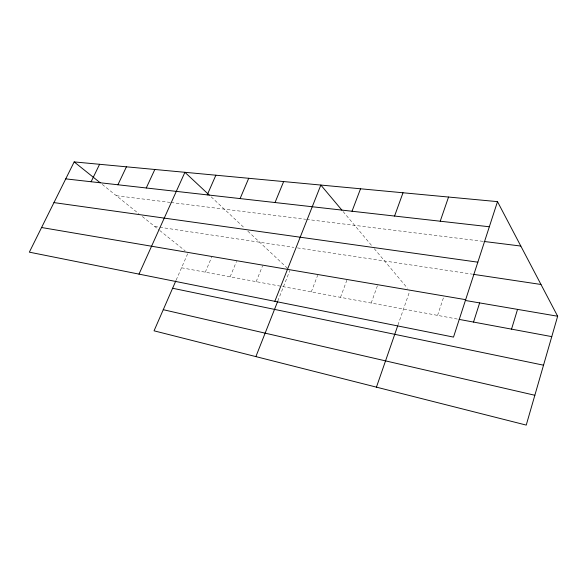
<?xml version="1.0" encoding="UTF-8"?>
<svg xmlns="http://www.w3.org/2000/svg" width="587" height="587" viewBox="0 0 587 587"><rect width="100%" height="100%" fill="white"/><g stroke="black" fill="none" stroke-linecap="round" stroke-linejoin="round"><path stroke-width="0.44" stroke-dasharray="2.94 2.2" d="M437.572 315.388L443.772 296.78M397.964 325.059L409.777 290.976M371.197 303.039L377.514 285.465M340.497 297.33L346.851 280.226M311.286 291.9L317.677 275.244M277.834 300.999L289.875 270.497M256.159 281.65L262.572 265.838M230.126 276.807L236.546 261.391M205.281 272.185L211.694 257.143M176.188 280.058L187.95 253.092M116.343 195.706L170.164 202.405M171.052 202.515L305.673 219.274M306.583 219.384L483.211 241.367M154.755 226.494L293.845 247.369M297.418 247.905L472.44 274.18M181.544 267.775L458.249 319.225M102.255 184.421L138.892 213.778M142.34 216.537L159.018 229.906M159.73 230.478L185.14 250.84M211.188 196.88L244.552 228.094M247.839 231.168L287.212 268.01M343.079 211.54L371.938 245.909M374.242 248.653L407.466 288.217"/><path stroke-width="0.88" d="M497.497 201.635L453.509 337.099L29.35 252.161L74.167 161.909L497.497 201.635L557.65 316.232L526.238 425.091L154.051 330.819L175.829 280.88M511.534 329.138L517.543 309.378M473.526 322.072L479.645 302.907M440.221 221.218L448.549 197.041M376.436 387.149L397.67 325.902M394.567 216.053L403.012 192.763M352.017 211.239L360.543 188.779M255.881 356.61L277.504 301.835M274.826 301.322L320.84 185.059L341.913 210.153M275.024 202.537L283.646 181.566M240.09 198.589L248.719 178.287M207.248 194.877L215.869 175.205M138.987 274.114L184.912 172.299L209.221 195.045M146.258 187.979L154.836 169.482M117.906 184.773L126.44 166.811M91.11 181.743L99.592 164.294M65.744 178.874L489.331 226.765M484.106 241.477L520.808 246.048M53.96 202.603L477.84 262.176M473.335 274.32L540.979 284.475M41.589 227.514L465.66 299.671M465.293 300.456L557.65 316.232M459.144 319.394L551.765 336.622M172.615 288.254L543.525 365.187M163.267 309.687L534.845 395.264M74.167 161.909L100.142 182.726"/></g></svg>
